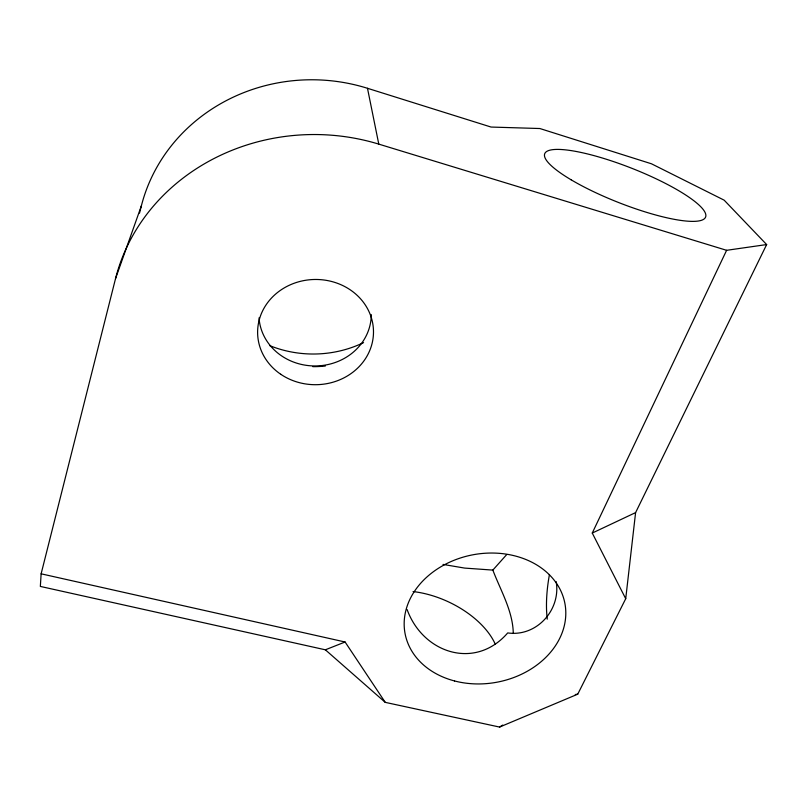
<?xml version="1.0" encoding="UTF-8"?>
<svg xmlns="http://www.w3.org/2000/svg" width="807" height="807" viewBox="0 0 807 807"><rect width="100%" height="100%" fill="white"/><g stroke="black" fill="none" stroke-linecap="round" stroke-linejoin="round"><path stroke-width="1.21" d="M41.127 573.817L40.35 586.427L325.362 649.806L385.252 702.362L499.573 727.067L577.741 694.181L625.718 598.723L635.593 512.606L766.65 244.561L724.151 200.166L651.461 163.791L539.863 128.525L491.07 127.052L367.478 88.286A175.563 164.668 1 0 0 141.366 205.846L115.512 278.687L41.127 573.817L345.093 641.999L385.252 702.362M513.282 633.485C512.929 611.111 500.653 590.613 492.845 570.095L464.661 568.088L443.013 564.416M139.52 213.098L141.366 205.846M625.718 598.723L592.257 533.054L726.613 250.311L766.65 244.561M506.625 554.651L492.845 570.095M499.573 727.067L502.721 725.079M592.257 533.054L635.593 512.606M325.362 649.806L345.093 641.999M575.29 694.514L577.741 694.181M115.512 278.687A203.334 185.106 -0.8 0 1 378.786 144.12L726.613 250.311M407.132 609.608C422.989 653.297 475.252 670.496 507.714 632.92C536.615 637.086 561.067 609.87 556.184 581.615M367.478 88.286L378.786 144.12M547.267 619.151A73.76 27.771 -77.8 0 1 549.456 574.493M413.063 591.561A72.287 41.318 25 0 1 495.256 644.157M325.312 366.045A103.952 96.679 0.3 0 1 312.803 366.65M363.564 342.622A110.216 103.256 0.8 0 1 269.578 345.578M371.27 314.579A56.177 51.376 -0.7 0 1 316.788 365.924A56.177 51.376 -0.7 0 1 259.027 317.887M571.104 179.79A86.45 18.349 21.5 0 0 704.057 219.01A86.45 18.349 21.5 0 0 600.196 157.375A86.45 18.349 21.5 0 0 571.104 179.79M280.715 374.246A57.953 52.626 -1 0 0 373.066 338.294A57.953 52.626 -1 0 0 292.87 283.731A57.953 52.626 -1 0 0 280.715 374.246M454.583 680.967A81.325 64.832 -10.6 0 0 565.031 604.14A81.325 64.832 -10.6 0 0 435.326 570.337A81.325 64.832 -10.6 0 0 454.583 680.967"/></g></svg>
